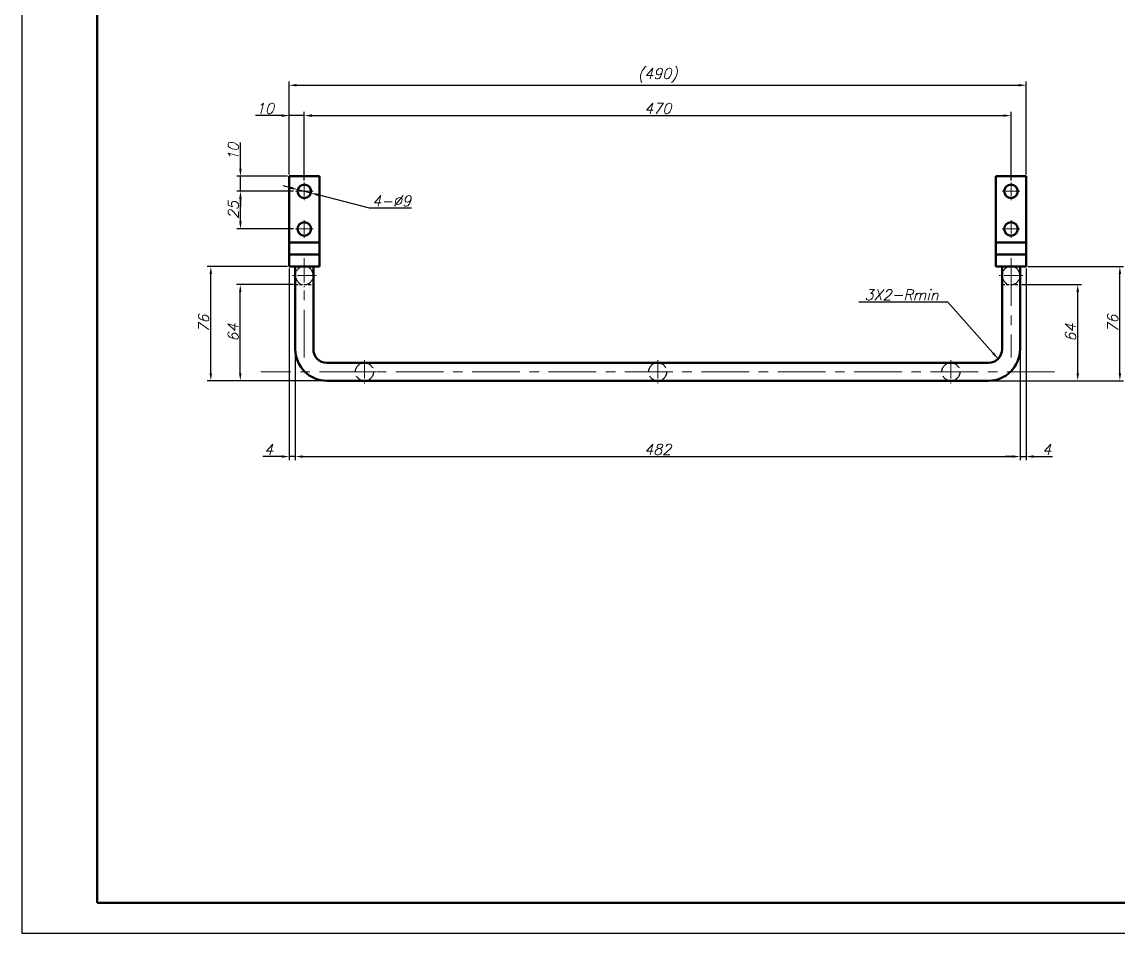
# Model space of a CAD drawing. Header units: inches. Extents: x 17901 to 26602, y 9673 to 14036.
# Drawn here: x 21366 to 22095, y 11221 to 11827 of the extents above; entities that cross this region are included whole.
import ezdxf

# ---------------------------------------------------------------- set-up
doc = ezdxf.new("R2010")
doc.units = ezdxf.units.IN
doc.header["$MEASUREMENT"] = 0
doc.linetypes.add('CENTER', pattern=[50.8, 31.75, -6.35, 6.35, -6.35])
doc.linetypes.add('DASHED2', pattern=[9.525, 6.35, -3.175])
for name, color, linetype, lineweight in [('中心线', 1, 'CENTER', 15), ('图框_内框线', 5, 'Continuous', 50), ('标注线', 3, 'Continuous', 25), ('粗实线', 7, 'Continuous', 50), ('虚线', 2, 'DASHED2', 25)]:
    doc.layers.add(name, color=color, linetype=linetype, lineweight=lineweight)
doc.styles.add('DIM_FONT', font='romans.shx', dxfattribs={"oblique": 15})
doc.dimstyles.new('幅面 1：2', dxfattribs={"dimscale": 2, "dimtxt": 3.5, "dimasz": 2.5, "dimexe": 1.25, "dimexo": 0.625, "dimtad": 1, "dimdsep": 46, "dimtxsty": 'DIM_FONT', "dimcen": 2.5, "dimclrd": 256, "dimclre": 256, "dimclrt": 256, "dimazin": 2, "dimtm": 1e-09, "dimtfac": 0.5, "dimtmove": 0, "dimatfit": 3, "dimfxl": 1, "dimlwd": -1, "dimarcsym": 0})
doc.dimstyles.new('幅面 1：2$0', dxfattribs={"dimscale": 2, "dimtxt": 3.5, "dimasz": 2.5, "dimexe": 1.25, "dimexo": 0.625, "dimtad": 1, "dimdsep": 46, "dimtxsty": 'DIM_FONT', "dimcen": 2.5, "dimclrd": 256, "dimclrt": 256, "dimadec": 0, "dimazin": 0, "dimtfac": 1, "dimtmove": 0, "dimatfit": 3, "dimfxl": 1, "dimlwd": -1, "dimarcsym": 0})
doc.dimstyles.new('幅面 1：2$3', dxfattribs={"dimscale": 2, "dimtxt": 3.5, "dimasz": 2.5, "dimexe": 1.25, "dimexo": 0.625, "dimtad": 1, "dimtih": 1, "dimtoh": 1, "dimdsep": 46, "dimtxsty": 'DIM_FONT', "dimcen": 2.5, "dimclrd": 256, "dimclre": 256, "dimclrt": 256, "dimazin": 2, "dimtm": 1e-09, "dimtfac": 0.5, "dimtmove": 0, "dimatfit": 3, "dimfxl": 1, "dimlwd": -1, "dimarcsym": 0})

# ---------------------------------------------------------------- blocks, each defined once
blk = doc.blocks.new('*D616')
at = {"layer": 'Defpoints', "color": 0, "transparency": 16777216}
for p in [(22033.74, 11784.53), (21543.74, 11724), (22033.74, 11724)]:
    blk.add_point(p, dxfattribs=at)
at = {"layer": '标注线', "color": 0, "lineweight": -2, "transparency": 16777216}
for p, q in [((21543.74, 11725.25), (21543.74, 11787.03)), ((22033.74, 11725.25), (22033.74, 11787.03))]:
    blk.add_line(p, q, dxfattribs=at)
at = {"layer": '标注线', "transparency": 16777216}
blk.add_line((21548.74, 11784.53), (22028.74, 11784.53), dxfattribs=at)
for points in [[(21548.74, 11785.37), (21548.74, 11783.7), (21543.74, 11784.53)], [(22028.74, 11785.37), (22028.74, 11783.7), (22033.74, 11784.53)]]:
    blk.add_solid(points, dxfattribs=at)
at = {"layer": '标注线', "transparency": 16777216, "insert": (21788.74, 11791.12), "char_height": 7, "attachment_point": 5, "style": 'DIM_FONT'}
blk.add_mtext('(490)', dxfattribs=at)
blk = doc.blocks.new('*D617')
at = {"layer": 'Defpoints', "color": 0, "transparency": 16777216}
for p in [(21547.74, 11609), (22029.74, 11609), (22029.74, 11537.62)]:
    blk.add_point(p, dxfattribs=at)
at = {"layer": '标注线', "color": 0, "lineweight": -2, "transparency": 16777216}
for p, q in [((21547.74, 11607.75), (21547.74, 11535.12)), ((22029.74, 11607.75), (22029.74, 11535.12))]:
    blk.add_line(p, q, dxfattribs=at)
at = {"layer": '标注线', "transparency": 16777216}
blk.add_line((21552.74, 11537.62), (22024.74, 11537.62), dxfattribs=at)
for points in [[(21552.74, 11538.46), (21552.74, 11536.79), (21547.74, 11537.62)], [(22024.74, 11538.46), (22024.74, 11536.79), (22029.74, 11537.62)]]:
    blk.add_solid(points, dxfattribs=at)
at = {"layer": '标注线', "transparency": 16777216, "insert": (21788.74, 11542.37), "char_height": 7, "attachment_point": 5, "style": 'DIM_FONT'}
blk.add_mtext('482', dxfattribs=at)
blk = doc.blocks.new('*D618')
at = {"layer": 'Defpoints', "color": 0, "transparency": 16777216}
for p in [(22033.74, 11664), (22029.74, 11609), (22033.74, 11537.62)]:
    blk.add_point(p, dxfattribs=at)
at = {"layer": '标注线', "color": 0, "lineweight": -2, "transparency": 16777216}
for p, q in [((22033.74, 11662.75), (22033.74, 11535.12)), ((22029.74, 11607.75), (22029.74, 11535.12))]:
    blk.add_line(p, q, dxfattribs=at)
at = {"layer": '标注线', "transparency": 16777216}
for p, q in [((22024.74, 11537.62), (22019.74, 11537.62)), ((22029.74, 11537.62), (22033.74, 11537.62)), ((22038.74, 11537.62), (22051.24, 11537.62))]:
    blk.add_line(p, q, dxfattribs=at)
for points in [[(22024.74, 11538.46), (22024.74, 11536.79), (22029.74, 11537.62)], [(22038.74, 11538.46), (22038.74, 11536.79), (22033.74, 11537.62)]]:
    blk.add_solid(points, dxfattribs=at)
at = {"layer": '标注线', "transparency": 16777216, "insert": (22047.49, 11542.37), "char_height": 7, "attachment_point": 5, "style": 'DIM_FONT'}
blk.add_mtext('4', dxfattribs=at)
blk = doc.blocks.new('*D619')
at = {"layer": 'Defpoints', "color": 0, "transparency": 16777216}
for p in [(21543.74, 11664), (21547.74, 11609), (21543.74, 11537.62)]:
    blk.add_point(p, dxfattribs=at)
at = {"layer": '标注线', "color": 0, "lineweight": -2, "transparency": 16777216}
for p, q in [((21543.74, 11662.75), (21543.74, 11535.12)), ((21547.74, 11607.75), (21547.74, 11535.12))]:
    blk.add_line(p, q, dxfattribs=at)
at = {"layer": '标注线', "transparency": 16777216}
for p, q in [((21538.74, 11537.62), (21526.24, 11537.62)), ((21547.74, 11537.62), (21543.74, 11537.62)), ((21552.74, 11537.62), (21557.74, 11537.62))]:
    blk.add_line(p, q, dxfattribs=at)
for points in [[(21538.74, 11538.46), (21538.74, 11536.79), (21543.74, 11537.62)], [(21552.74, 11538.46), (21552.74, 11536.79), (21547.74, 11537.62)]]:
    blk.add_solid(points, dxfattribs=at)
at = {"layer": '标注线', "transparency": 16777216, "insert": (21529.99, 11542.37), "char_height": 7, "attachment_point": 5, "style": 'DIM_FONT'}
blk.add_mtext('4', dxfattribs=at)
blk = doc.blocks.new('*D620')
at = {"layer": 'Defpoints', "color": 0, "transparency": 16777216}
for p in [(21491.56, 11664), (21543.74, 11664), (21568.74, 11588)]:
    blk.add_point(p, dxfattribs=at)
at = {"layer": '标注线', "color": 0, "lineweight": -2, "transparency": 16777216}
for p, q in [((21542.49, 11664), (21489.06, 11664)), ((21567.49, 11588), (21489.06, 11588))]:
    blk.add_line(p, q, dxfattribs=at)
at = {"layer": '标注线', "transparency": 16777216}
blk.add_line((21491.56, 11593), (21491.56, 11659), dxfattribs=at)
for points in [[(21490.73, 11659), (21492.39, 11659), (21491.56, 11664)], [(21490.73, 11593), (21492.39, 11593), (21491.56, 11588)]]:
    blk.add_solid(points, dxfattribs=at)
at = {"layer": '标注线', "transparency": 16777216, "insert": (21486.81, 11626), "char_height": 7, "attachment_point": 5, "rotation": 90, "style": 'DIM_FONT'}
blk.add_mtext('76', dxfattribs=at)
blk = doc.blocks.new('*D621')
at = {"layer": 'Defpoints', "color": 0, "transparency": 16777216}
for p in [(22033.74, 11664), (22096.14, 11664), (22008.74, 11588)]:
    blk.add_point(p, dxfattribs=at)
at = {"layer": '标注线', "color": 0, "lineweight": -2, "transparency": 16777216}
for p, q in [((22034.99, 11664), (22098.64, 11664)), ((22009.99, 11588), (22098.64, 11588))]:
    blk.add_line(p, q, dxfattribs=at)
at = {"layer": '标注线', "transparency": 16777216}
blk.add_line((22096.14, 11593), (22096.14, 11659), dxfattribs=at)
for points in [[(22095.31, 11659), (22096.97, 11659), (22096.14, 11664)], [(22095.31, 11593), (22096.97, 11593), (22096.14, 11588)]]:
    blk.add_solid(points, dxfattribs=at)
at = {"layer": '标注线', "transparency": 16777216, "insert": (22091.39, 11626), "char_height": 7, "attachment_point": 5, "rotation": 90, "style": 'DIM_FONT'}
blk.add_mtext('76', dxfattribs=at)
blk = doc.blocks.new('*D631')
at = {"layer": 'Defpoints', "color": 0, "transparency": 16777216}
for p in [(22029.74, 11652), (22068.1, 11652), (22009.99, 11588)]:
    blk.add_point(p, dxfattribs=at)
at = {"layer": '标注线', "color": 0, "lineweight": -2, "transparency": 16777216}
for p, q in [((22030.99, 11652), (22070.6, 11652)), ((22011.24, 11588), (22070.6, 11588))]:
    blk.add_line(p, q, dxfattribs=at)
at = {"layer": '标注线', "transparency": 16777216}
blk.add_line((22068.1, 11593), (22068.1, 11647), dxfattribs=at)
for points in [[(22067.27, 11647), (22068.94, 11647), (22068.1, 11652)], [(22067.27, 11593), (22068.94, 11593), (22068.1, 11588)]]:
    blk.add_solid(points, dxfattribs=at)
at = {"layer": '标注线', "transparency": 16777216, "insert": (22063.35, 11620), "char_height": 7, "attachment_point": 5, "rotation": 90, "style": 'DIM_FONT'}
blk.add_mtext('64', dxfattribs=at)
blk = doc.blocks.new('*D632')
at = {"layer": 'Defpoints', "color": 0, "transparency": 16777216}
for p in [(21511.14, 11652), (21547.74, 11652), (21568.74, 11588)]:
    blk.add_point(p, dxfattribs=at)
at = {"layer": '标注线', "color": 0, "lineweight": -2, "transparency": 16777216}
for p, q in [((21546.49, 11652), (21508.64, 11652)), ((21567.49, 11588), (21508.64, 11588))]:
    blk.add_line(p, q, dxfattribs=at)
at = {"layer": '标注线', "transparency": 16777216}
blk.add_line((21511.14, 11593), (21511.14, 11647), dxfattribs=at)
for points in [[(21510.31, 11647), (21511.98, 11647), (21511.14, 11652)], [(21510.31, 11593), (21511.98, 11593), (21511.14, 11588)]]:
    blk.add_solid(points, dxfattribs=at)
at = {"layer": '标注线', "transparency": 16777216, "insert": (21506.39, 11620), "char_height": 7, "attachment_point": 5, "rotation": 90, "style": 'DIM_FONT'}
blk.add_mtext('64', dxfattribs=at)
blk = doc.blocks.new('*D635')
at = {"layer": 'Defpoints', "color": 0, "transparency": 16777216}
for p in [(21543.74, 11764.34), (21543.74, 11724), (21553.74, 11719.85)]:
    blk.add_point(p, dxfattribs=at)
at = {"layer": '标注线', "color": 0, "lineweight": -2, "transparency": 16777216}
for p, q in [((21543.74, 11725.25), (21543.74, 11766.84)), ((21553.74, 11721.1), (21553.74, 11766.84))]:
    blk.add_line(p, q, dxfattribs=at)
at = {"layer": '标注线', "transparency": 16777216}
for p, q in [((21538.74, 11764.34), (21521.24, 11764.34)), ((21553.74, 11764.34), (21543.74, 11764.34)), ((21558.74, 11764.34), (21563.74, 11764.34))]:
    blk.add_line(p, q, dxfattribs=at)
for points in [[(21538.74, 11765.17), (21538.74, 11763.51), (21543.74, 11764.34)], [(21558.74, 11765.17), (21558.74, 11763.51), (21553.74, 11764.34)]]:
    blk.add_solid(points, dxfattribs=at)
at = {"layer": '标注线', "transparency": 16777216, "insert": (21527.49, 11769.09), "char_height": 7, "attachment_point": 5, "style": 'DIM_FONT'}
blk.add_mtext('10', dxfattribs=at)
blk = doc.blocks.new('*D636')
at = {"layer": 'Defpoints', "color": 0, "transparency": 16777216}
for p in [(22023.74, 11764.34), (21553.74, 11719.85), (22023.74, 11719.85)]:
    blk.add_point(p, dxfattribs=at)
at = {"layer": '标注线', "color": 0, "lineweight": -2, "transparency": 16777216}
for p, q in [((21553.74, 11721.1), (21553.74, 11766.84)), ((22023.74, 11721.1), (22023.74, 11766.84))]:
    blk.add_line(p, q, dxfattribs=at)
at = {"layer": '标注线', "transparency": 16777216}
blk.add_line((21558.74, 11764.34), (22018.74, 11764.34), dxfattribs=at)
for points in [[(21558.74, 11765.17), (21558.74, 11763.51), (21553.74, 11764.34)], [(22018.74, 11765.17), (22018.74, 11763.51), (22023.74, 11764.34)]]:
    blk.add_solid(points, dxfattribs=at)
at = {"layer": '标注线', "transparency": 16777216, "insert": (21788.74, 11769.09), "char_height": 7, "attachment_point": 5, "style": 'DIM_FONT'}
blk.add_mtext('470', dxfattribs=at)
blk = doc.blocks.new('*D637')
at = {"layer": 'Defpoints', "color": 0, "transparency": 16777216}
for p in [(21549.38, 11715.12), (21558.1, 11712.88)]:
    blk.add_point(p, dxfattribs=at)
at = {"layer": '标注线', "transparency": 16777216}
for p, q in [((21544.54, 11716.36), (21539.69, 11717.61)), ((21549.38, 11715.12), (21558.1, 11712.88)), ((21597.16, 11702.86), (21562.94, 11711.64)), ((21625.06, 11702.86), (21597.16, 11702.86))]:
    blk.add_line(p, q, dxfattribs=at)
for points in [[(21544.74, 11717.17), (21544.33, 11715.56), (21549.38, 11715.12)], [(21563.15, 11712.45), (21562.73, 11710.84), (21558.1, 11712.88)]]:
    blk.add_solid(points, dxfattribs=at)
at = {"layer": '标注线', "transparency": 16777216, "insert": (21611.74, 11707.61), "char_height": 7, "attachment_point": 5, "style": 'DIM_FONT'}
blk.add_mtext('4-%%c9', dxfattribs=at)
blk = doc.blocks.new('*D638')
at = {"layer": 'Defpoints', "color": 0, "transparency": 16777216}
for p in [(21511.25, 11714), (21547.89, 11714), (21547.89, 11689)]:
    blk.add_point(p, dxfattribs=at)
at = {"layer": '标注线', "color": 0, "lineweight": -2, "transparency": 16777216}
for p, q in [((21546.64, 11714), (21508.75, 11714)), ((21546.64, 11689), (21508.75, 11689))]:
    blk.add_line(p, q, dxfattribs=at)
at = {"layer": '标注线', "transparency": 16777216}
blk.add_line((21511.25, 11694), (21511.25, 11709), dxfattribs=at)
for points in [[(21510.42, 11709), (21512.09, 11709), (21511.25, 11714)], [(21510.42, 11694), (21512.09, 11694), (21511.25, 11689)]]:
    blk.add_solid(points, dxfattribs=at)
at = {"layer": '标注线', "transparency": 16777216, "insert": (21506.5, 11701.5), "char_height": 7, "attachment_point": 5, "rotation": 90, "style": 'DIM_FONT'}
blk.add_mtext('25', dxfattribs=at)
blk = doc.blocks.new('*D487')
at = {"layer": 'Defpoints', "color": 0, "transparency": 16777216}
for p in [(21511.25, 11724), (21543.74, 11724), (21547.89, 11714)]:
    blk.add_point(p, dxfattribs=at)
at = {"layer": '标注线', "transparency": 16777216}
for p, q in [((21511.25, 11729), (21511.25, 11746.5)), ((21511.25, 11714), (21511.25, 11724)), ((21511.25, 11709), (21511.25, 11704))]:
    blk.add_line(p, q, dxfattribs=at)
at = {"layer": '标注线', "color": 0, "lineweight": -2, "transparency": 16777216}
for p, q in [((21542.49, 11724), (21508.75, 11724)), ((21546.64, 11714), (21508.75, 11714))]:
    blk.add_line(p, q, dxfattribs=at)
at = {"layer": '标注线', "transparency": 16777216}
for points in [[(21510.42, 11729), (21512.09, 11729), (21511.25, 11724)], [(21510.42, 11709), (21512.09, 11709), (21511.25, 11714)]]:
    blk.add_solid(points, dxfattribs=at)
at = {"layer": '标注线', "transparency": 16777216, "insert": (21506.5, 11740.25), "char_height": 7, "attachment_point": 5, "rotation": 90, "style": 'DIM_FONT'}
blk.add_mtext('10', dxfattribs=at)

msp = doc.modelspace()

# ---------------------------------------------------------------- linework, layer by layer
at = {"layer": 'Defpoints'}
msp.add_lwpolyline([(21365.922, 11220.746), (22553.922, 11220.746), (22553.922, 12060.746), (21365.922, 12060.746)], close=True, dxfattribs=at)
at = {"layer": '中心线', "ltscale": 0.2925}
for p, q in [((21553.738, 11719.853), (21553.738, 11708.153)), ((22023.738, 11719.853), (22023.738, 11708.153)), ((22029.588, 11714.003), (22017.888, 11714.003)), ((21553.738, 11694.853), (21553.738, 11683.153)), ((22023.738, 11694.853), (22023.738, 11683.153)), ((22029.588, 11689.003), (22017.888, 11689.003))]:
    msp.add_line(p, q, dxfattribs=at)
at = {"layer": '中心线', "ltscale": 0.292499}
for p, q in [((21559.588, 11714.003), (21547.888, 11714.003)), ((21559.588, 11689.003), (21547.888, 11689.003))]:
    msp.add_line(p, q, dxfattribs=at)
at = {"layer": '中心线'}
for p, q in [((21553.738, 11603.503), (21553.738, 11669.503)), ((22023.738, 11669.503), (22023.738, 11603.502)), ((22052.738, 11594.003), (21524.738, 11594.003))]:
    msp.add_line(p, q, dxfattribs=at)
at = {"layer": '中心线', "ltscale": 0.389999}
for p, q in [((21553.738, 11665.803), (21553.738, 11650.203)), ((22023.738, 11665.803), (22023.738, 11650.203)), ((21593.738, 11601.803), (21593.738, 11586.203)), ((21788.738, 11601.803), (21788.738, 11586.203)), ((21983.738, 11601.803), (21983.738, 11586.203))]:
    msp.add_line(p, q, dxfattribs=at)
at = {"layer": '中心线', "ltscale": 0.390001}
for p, q in [((21561.538, 11658.003), (21545.938, 11658.003)), ((22031.538, 11658.003), (22015.938, 11658.003)), ((21601.538, 11594.003), (21585.938, 11594.003)), ((21796.538, 11594.003), (21780.938, 11594.003)), ((21991.538, 11594.003), (21975.938, 11594.003))]:
    msp.add_line(p, q, dxfattribs=at)
at = {"layer": '图框_内框线'}
msp.add_lwpolyline([(21415.922, 11240.746), (22533.922, 11240.746), (22533.922, 12040.746), (21415.922, 12040.746)], close=True, dxfattribs=at)
at = {"layer": '粗实线'}
for p, q in [((21563.738, 11724.003), (21543.738, 11724.003)), ((21543.738, 11724.003), (21543.738, 11680.003)), ((21563.738, 11680.003), (21563.738, 11724.003)), ((22033.738, 11724.003), (22013.738, 11724.003)), ((22013.738, 11724.003), (22013.738, 11680.003)), ((22033.738, 11680.003), (22033.738, 11724.003)), ((21543.738, 11680.003), (21563.738, 11680.003)), ((22013.738, 11680.003), (22033.738, 11680.003)), ((21543.738, 11672.003), (21563.738, 11672.003)), ((22013.738, 11672.003), (22033.738, 11672.003)), ((21547.738, 11664.003), (21547.738, 11609.003)), ((21559.738, 11664.003), (21559.738, 11609.003)), ((21559.738, 11664.003), (21559.738, 11609.003)), ((22017.738, 11609.003), (22017.738, 11664.003)), ((22029.738, 11609.003), (22029.738, 11664.003)), ((22029.738, 11609.003), (22029.738, 11664.003)), ((21559.738, 11652.003), (21559.738, 11609.003)), ((22029.738, 11609.003), (22029.738, 11652.003)), ((21568.738, 11600.003), (22008.738, 11600.003)), ((21568.738, 11600.003), (22008.738, 11600.003)), ((21568.738, 11600.003), (22008.738, 11600.003)), ((21568.738, 11588.003), (22008.738, 11588.003))]:
    msp.add_line(p, q, dxfattribs=at)
at = {"layer": '粗实线', "ltscale": 0.2}
for p, q in [((21543.738, 11680.003), (21543.738, 11672.003)), ((21563.738, 11672.003), (21563.738, 11680.003)), ((22013.738, 11680.003), (22013.738, 11672.003)), ((22033.738, 11672.003), (22033.738, 11680.003)), ((21543.738, 11664.003), (21543.738, 11672.003)), ((21563.738, 11672.003), (21563.738, 11664.003)), ((22013.738, 11664.003), (22013.738, 11672.003)), ((22033.738, 11672.003), (22033.738, 11664.003))]:
    msp.add_line(p, q, dxfattribs=at)
at = {"layer": '粗实线', "ltscale": 0.099998}
for p, q in [((21547.738, 11664.003), (21543.738, 11664.003)), ((22017.738, 11664.003), (22013.738, 11664.003))]:
    msp.add_line(p, q, dxfattribs=at)
at = {"layer": '粗实线', "ltscale": 0.3}
for p, q in [((21559.738, 11664.003), (21547.738, 11664.003)), ((22017.738, 11664.003), (22029.738, 11664.003))]:
    msp.add_line(p, q, dxfattribs=at)
at = {"layer": '粗实线', "ltscale": 0.100002}
for p, q in [((21563.738, 11664.003), (21559.738, 11664.003)), ((22033.738, 11664.003), (22029.738, 11664.003))]:
    msp.add_line(p, q, dxfattribs=at)
at = {"layer": '粗实线'}
for centre in [(21553.738, 11714.003), (22023.738, 11714.003), (21553.738, 11689.003), (22023.738, 11689.003)]:
    msp.add_circle(centre, 4.5, dxfattribs=at)
for centre, radius, start, end in [((21553.738, 11658.003), 6, 359.93806, 0.06194), ((22023.738, 11658.003), 6, 359.93806, 0.06194), ((21568.738, 11609.003), 21, 180, 270), ((21568.738, 11609.003), 9, 180, 270), ((21568.738, 11609.003), 9, 180, 270), ((21568.738, 11609.003), 9, 180, 270), ((22008.738, 11609.003), 9, 270, 0), ((22008.738, 11609.003), 9, 270, 0), ((22008.738, 11609.003), 9, 270, 0), ((22008.738, 11609.003), 21, 270, 0)]:
    msp.add_arc(centre, radius, start, end, dxfattribs=at)
at = {"layer": '虚线'}
for p, q in [((21543.738, 11680.003), (21563.738, 11680.003)), ((22013.738, 11680.003), (22033.738, 11680.003)), ((21547.738, 11664.003), (21547.738, 11609.003)), ((22017.738, 11609.003), (22017.738, 11664.003)), ((21547.738, 11652.003), (21547.738, 11609.003)), ((22017.738, 11609.003), (22017.738, 11652.003)), ((21568.738, 11588.003), (22008.738, 11588.003)), ((21568.738, 11588.003), (22008.738, 11588.003))]:
    msp.add_line(p, q, dxfattribs=at)
at = {"layer": '虚线', "ltscale": 0.3}
for p, q in [((21547.738, 11652.003), (21559.738, 11652.003)), ((22017.738, 11652.003), (22029.738, 11652.003))]:
    msp.add_line(p, q, dxfattribs=at)
at = {"layer": '虚线'}
for centre in [(21593.738, 11594.003), (21788.738, 11594.003), (21983.738, 11594.003)]:
    msp.add_circle(centre, 6, dxfattribs=at)
for centre, radius, start, end in [((21553.738, 11658.003), 6, 0.06194, 359.93806), ((22023.738, 11658.003), 6, 0.06194, 359.93806), ((21568.738, 11609.003), 21, 180, 270), ((21568.738, 11609.003), 21, 180, 270), ((22008.738, 11609.003), 21, 270, 0), ((22008.738, 11609.003), 21, 270, 0)]:
    msp.add_arc(centre, radius, start, end, dxfattribs=at)

# ---------------------------------------------------------------- texts
at = {"layer": '标注线', "insert": (21975.491, 11641.624), "char_height": 7, "attachment_point": 9, "style": 'DIM_FONT'}
msp.add_mtext('3X2-Rmin', dxfattribs=at)

# ---------------------------------------------------------------- dimensions: what is measured, and where the dimension line sits
at = {"layer": '标注线'}
dim = msp.add_linear_dim(base=(22033.738, 11784.534), p1=(21543.738, 11724.003), p2=(22033.738, 11724.003), dimstyle='幅面 1：2$0', override={"dimpost": '(<>)'}, dxfattribs=at)
dim.commit()
dim.dimension.update_dxf_attribs({"geometry": '*D616', "text_midpoint": (21788.738, 11791.117)})
for base, p1, p2, picture, middle in [((21543.738, 11764.34), (21553.738, 11719.853), (21543.738, 11724.003), '*D635', (21527.488, 11769.09)), ((22023.738, 11764.34), (21553.738, 11719.853), (22023.738, 11719.853), '*D636', (21788.738, 11769.09)), ((21543.738, 11537.624), (21547.738, 11609.003), (21543.738, 11664.003), '*D619', (21529.988, 11542.374)), ((22033.738, 11537.624), (22029.738, 11609.003), (22033.738, 11664.003), '*D618', (22047.488, 11542.374)), ((22029.738, 11537.624), (21547.738, 11609.003), (22029.738, 11609.003), '*D617', (21788.738, 11542.374))]:
    dim = msp.add_linear_dim(base=base, p1=p1, p2=p2, dimstyle='幅面 1：2$0', dxfattribs=at)
    dim.commit()
    dim.dimension.update_dxf_attribs({"geometry": picture, "text_midpoint": middle})
for base, p1, p2, picture, middle in [((21511.252, 11724.003), (21547.888, 11714.003), (21543.738, 11724.003), '*D487', (21506.502, 11740.253)), ((21511.252, 11714.003), (21547.888, 11689.003), (21547.888, 11714.003), '*D638', (21506.502, 11701.503)), ((21491.56, 11664.003), (21568.738, 11588.003), (21543.738, 11664.003), '*D620', (21486.81, 11626.003)), ((22096.141, 11664.003), (22008.738, 11588.003), (22033.738, 11664.003), '*D621', (22091.391, 11626.003)), ((21511.142, 11652.003), (21568.738, 11588.003), (21547.738, 11652.003), '*D632', (21506.392, 11620.003)), ((22068.102, 11652.003), (22009.988, 11588.003), (22029.738, 11652.003), '*D631', (22063.352, 11620.003))]:
    dim = msp.add_linear_dim(base=base, p1=p1, p2=p2, angle=90, dimstyle='幅面 1：2$0', dxfattribs=at)
    dim.commit()
    dim.dimension.update_dxf_attribs({"geometry": picture, "text_midpoint": middle})
dim = msp.add_diameter_dim_2p(p1=(21549.379, 11715.121), p2=(21558.097, 11712.885), dimstyle='幅面 1：2$3', override={"dimpost": '4-%%c<>'}, dxfattribs=at)
dim.commit()
dim.dimension.update_dxf_attribs({"geometry": '*D637', "text_midpoint": (21597.164, 11702.864), "dimtype": 163})

# ---------------------------------------------------------------- leaders
at = {"layer": '标注线', "annotation_type": 0, "has_hookline": 1, "hookline_direction": 1, "text_width": 52.869}
msp.add_leader([(22015.102, 11602.639), (21981.741, 11640.374), (21976.741, 11640.374)], dimstyle='幅面 1：2', override={"dimgap": 0.625, "dimtad": 1}, dxfattribs=at)

doc.saveas('drawing.dxf')
